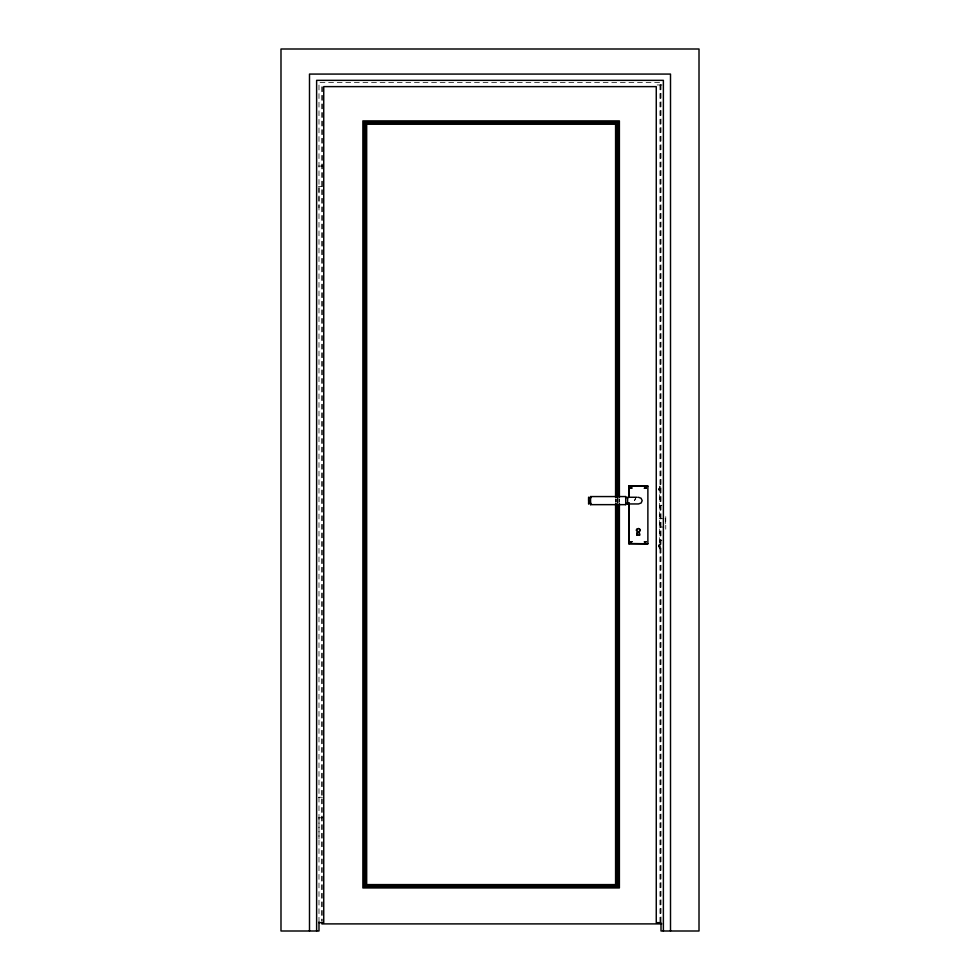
<?xml version="1.0" encoding="UTF-8"?>
<svg xmlns="http://www.w3.org/2000/svg" width="980" height="980" viewBox="0 0 980 980"><rect width="100%" height="100%" fill="white"/><g stroke="black" fill="none" stroke-linecap="round" stroke-linejoin="round"><path stroke-width="0.73" stroke-dasharray="4.9 3.68" d="M659.675 486.105L659.675 548.812L660.189 544.635C656.061 544.978 660.863 549.707 659.173 544.807M660.104 490.294L660.153 486.105M658.719 490.147C659.442 483.899 659.626 494.116 658.719 487.783M659.675 487.783L659.675 490.147M634.403 500.609L635.518 498.244M634.587 500.609L635.8 498.244M657.164 84.954L664.82 84.954M318.402 166.073L322.432 166.073M318.402 186.592L322.432 186.592M318.99 187.303L318.99 207.809M661.01 505.337L661.953 505.337M659.65 518.714L663.938 518.714M659.65 527.068L663.938 527.068M661.01 540.446L661.953 540.446M318.402 797.267L322.432 797.267M318.402 817.786L322.432 817.786M318.99 818.496L318.99 839.003M659.675 544.77L659.675 547.134M658.719 544.77L658.719 547.134M660.153 548.812L660.104 544.635M659.675 548.812L659.638 544.635M665.751 516.619L665.751 529.163M665.346 518.714L665.346 527.068M661.01 921.849L661.01 82.442L318.99 82.442L318.99 921.947M660.226 84.954L660.226 923.895M660.104 84.954L660.104 923.895M619.385 499.065L619.385 502.127M619.213 499.065L619.213 502.127M617.951 498.305L617.951 502.887M617.804 498.305L617.804 502.887M616.996 499.065L616.996 502.127M616.849 499.065L616.849 502.127M615.587 499.065L615.587 502.127M615.416 499.065L615.416 502.127M322.04 923.895L322.04 84.954L321.869 920.857M659.173 488.395L659.173 490.11L659.27 488.297M659.675 545.297L659.27 546.62L659.675 545.297"/><path stroke-width="1.47" d="M588.625 500.609L588.662 497.13L588.662 504.088L588.698 500.609M590.585 503.475L590.56 496.566L625.706 496.566L625.73 498.146M625.742 503.475L625.706 496.566M627.592 502.973L627.604 504.088L627.629 498.146M590.56 504.651L590.585 503.071L590.56 504.651L625.706 504.651L625.73 503.071L625.706 504.651M637.073 535.141L637.453 531.454L636.302 530.131L638.397 528.453L640.295 530.131L639.144 531.454L639.524 535.141M647.878 486.105L628.878 486.105L647.878 486.105L647.878 543.79L628.878 543.79L628.878 502.801M628.878 543.79L628.989 502.924M636.486 530.131L636.878 528.943M639.72 528.943L639.72 531.307M637.135 497.264L627.604 497.264L627.629 498.244M627.604 503.953L638.495 503.953L641.177 502.973L642.194 500.609L641.079 498.244L638.397 497.264M637.441 531.454L636.902 535.141L639.695 535.141L639.156 531.454M628.989 543.508L647.878 543.79M318.99 922.645L323.743 922.645L323.743 86.62L656.257 86.62L656.257 922.645L661.01 922.645L661.01 931L699.01 931L699.01 49L280.99 49L280.99 931L318.99 931L318.99 921.947M321.869 923.895L661.757 923.895M590.56 496.566L590.585 497.742M590.56 497.13L590.585 498.146M670.504 931L670.504 74.076L309.496 74.076L309.496 931M663.374 931L663.374 80.348L316.626 80.348L316.626 931M628.989 486.399L628.989 496.921M628.878 486.105L628.878 496.738M619.385 497.534L619.385 120.895L362.882 120.895L362.882 887.941L619.385 887.941L619.385 503.659M617.951 496.774L617.951 122.157L364.303 122.157L364.303 886.692L617.951 886.692L617.951 504.418M616.996 497.546L616.996 122.99L365.246 122.99L365.246 885.859L616.996 885.859L616.996 503.659M615.587 497.534L615.587 124.24L366.679 124.24L366.679 884.597L615.587 884.597L615.587 503.659M631.916 488.003L629.932 488.199L631.916 488.003M646.371 488.003L644.399 488.199L646.371 488.003M631.916 541.695L629.932 541.903L631.916 541.695M646.371 541.695L644.399 541.903L646.371 541.695"/></g></svg>
